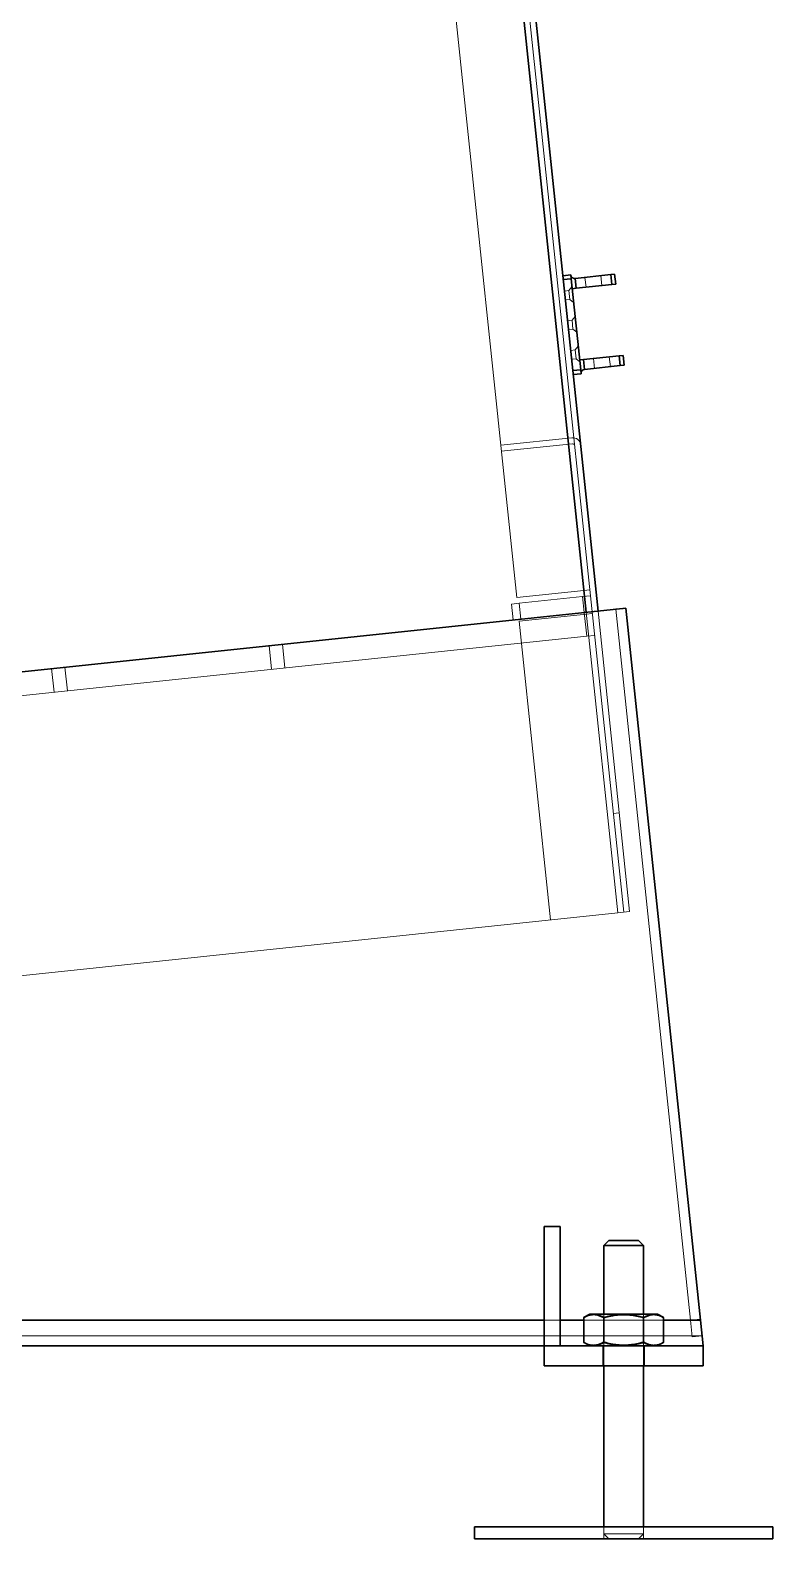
# Model space of a CAD drawing. Header units: millimetres. Extents: x 6115 to 12360, y 7255 to 12668.
# Drawn here: x 9806 to 10180, y 7262 to 8021 of the extents above; entities that cross this region are included whole.
import ezdxf

# ---------------------------------------------------------------- set-up
doc = ezdxf.new("R2010")
doc.units = ezdxf.units.MM
doc.layers.add('外形線', color=7, linetype='Continuous', lineweight=50)

msp = doc.modelspace()

# ---------------------------------------------------------------- linework, layer by layer
at = {"color": 179, "linetype": 'Continuous', "lineweight": 18, "true_color": 0x262659}
for p, q in [((9927.73, 7699.48), (9926.48, 7711.42)), ((9934.5, 7700.19), (9933.24, 7712.13)), ((10139.38, 7363.79), (10138.49, 7372.25)), ((10139.38, 7363.79), (10144.35, 7364.32))]:
    msp.add_line(p, q, dxfattribs=at).dxf.unprotected_set("ltscale", 0)
at = {"color": 179, "linetype": 'Continuous', "lineweight": 35, "true_color": 0x262659}
for p, q in [((10121.88, 7375.32), (10124.69, 7373.69)), ((10124.88, 7361.05), (10124.88, 7373.58)), ((10143.51, 7372.32), (10144.88, 7359.32)), ((10121.88, 7359.32), (10124.69, 7360.94)), ((10144.88, 7359.32), (10144.88, 7349.32)), ((10179.88, 7268.32), (10179.88, 7262.32))]:
    msp.add_line(p, q, dxfattribs=at).dxf.unprotected_set("ltscale", 0)
at = {"color": 179, "linetype": 'Continuous', "lineweight": 18, "true_color": 0x1a1a3e}
msp.add_line((10143.47, 7372.77), (10138.49, 7372.25), dxfattribs=at).dxf.unprotected_set("ltscale", 0)
at = {"color": 179, "linetype": 'Continuous', "lineweight": 35, "true_color": 0x1a1a3e}
msp.add_line((10124.88, 7372.32), (10143.51, 7372.32), dxfattribs=at).dxf.unprotected_set("ltscale", 0)
at = {"color": 179, "linetype": 'Continuous', "lineweight": 35, "true_color": 0x262659}
for points in [[(10124.69, 7373.69), (10124.7, 7373.69), (10124.71, 7373.68), (10124.72, 7373.68), (10124.72, 7373.67), (10124.73, 7373.67), (10124.74, 7373.66), (10124.75, 7373.66), (10124.76, 7373.66), (10124.76, 7373.65), (10124.77, 7373.65), (10124.78, 7373.64), (10124.79, 7373.64), (10124.79, 7373.63), (10124.8, 7373.63), (10124.81, 7373.62), (10124.82, 7373.62), (10124.83, 7373.61), (10124.83, 7373.61), (10124.84, 7373.61), (10124.85, 7373.6), (10124.86, 7373.6), (10124.86, 7373.59), (10124.87, 7373.59), (10124.88, 7373.58)], [(10124.88, 7361.05), (10124.87, 7361.05), (10124.86, 7361.04), (10124.86, 7361.04), (10124.85, 7361.03), (10124.84, 7361.03), (10124.83, 7361.02), (10124.83, 7361.02), (10124.82, 7361.01), (10124.81, 7361.01), (10124.8, 7361), (10124.79, 7361), (10124.79, 7361), (10124.78, 7360.99), (10124.77, 7360.99), (10124.76, 7360.98), (10124.76, 7360.98), (10124.75, 7360.97), (10124.74, 7360.97), (10124.73, 7360.96), (10124.72, 7360.96), (10124.72, 7360.95), (10124.71, 7360.95), (10124.7, 7360.95), (10124.69, 7360.94)]]:
    msp.add_lwpolyline(points, dxfattribs=at).dxf.unprotected_set("ltscale", 0)
at = {"layer": '外形線', "linetype": 'Continuous', "lineweight": 35}
for p, q in [((9804.82, 10403.45), (10086, 7728.18)), ((10091.97, 7728.8), (9810.79, 10404.07)), ((10078.23, 7897.8), (10074.25, 7897.38)), ((10078.23, 7897.8), (10078.44, 7895.81)), ((10098.33, 7897.9), (10080.43, 7896.02)), ((10098.33, 7897.9), (10100.32, 7898.11)), ((10098.33, 7897.9), (10098.85, 7892.93)), ((10100.84, 7893.14), (10100.32, 7898.11)), ((10074.46, 7895.39), (10078.44, 7895.81)), ((10083.24, 7850.06), (10078.44, 7895.81)), ((10078.96, 7890.84), (10080.95, 7891.05)), ((10080.95, 7891.05), (10080.43, 7896.02)), ((10080.95, 7891.05), (10098.85, 7892.93)), ((10100.84, 7893.14), (10098.85, 7892.93)), ((10084.71, 7855.24), (10082.72, 7855.03)), ((10102.61, 7857.12), (10084.71, 7855.24)), ((10085.23, 7850.27), (10084.71, 7855.24)), ((10085.23, 7850.27), (10103.14, 7852.15)), ((10102.61, 7857.12), (10104.6, 7857.33)), ((10102.61, 7857.12), (10103.14, 7852.15)), ((10105.12, 7852.36), (10103.14, 7852.15)), ((10105.12, 7852.36), (10104.6, 7857.33)), ((10083.24, 7850.06), (10079.27, 7849.64)), ((10079.48, 7847.65), (10083.45, 7848.07)), ((10083.24, 7850.06), (10083.45, 7848.07)), ((10105.89, 7730.27), (9037.88, 7617.63)), ((10104.62, 7730.14), (10100.92, 7729.75)), ((10100.92, 7729.75), (10100.92, 7729.75)), ((10143.51, 7372.32), (10105.89, 7730.27)), ((10072.88, 7419.32), (10064.88, 7419.32)), ((10064.88, 7419.32), (10064.88, 7359.32)), ((10072.88, 7359.32), (10072.88, 7419.32)), ((10097.38, 7412.32), (10094.88, 7409.82)), ((10097.38, 7412.32), (10112.38, 7412.32)), ((10112.38, 7412.32), (10114.88, 7409.82)), ((10114.88, 7409.82), (10094.88, 7409.82)), ((10094.88, 7375.32), (10094.88, 7409.82)), ((10114.88, 7375.32), (10114.88, 7409.82)), ((10084.88, 7361.05), (10084.88, 7373.58)), ((10087.88, 7375.32), (10085.06, 7373.69)), ((10121.88, 7375.32), (10087.88, 7375.32)), ((10094.88, 7361.21), (10094.88, 7373.42)), ((10114.88, 7361.21), (10114.88, 7373.42)), ((9037.88, 7372.32), (10064.88, 7372.32)), ((10072.88, 7372.32), (10084.88, 7372.32)), ((10064.88, 7359.32), (9037.88, 7359.32)), ((10064.88, 7349.32), (10064.88, 7359.32)), ((10064.88, 7359.32), (10072.88, 7359.32)), ((10072.88, 7359.32), (10144.88, 7359.32)), ((10087.88, 7359.32), (10085.06, 7360.94)), ((10144.88, 7349.32), (10064.88, 7349.32)), ((10094.88, 7268.32), (10094.88, 7349.32)), ((10114.88, 7268.32), (10114.88, 7349.32)), ((10029.88, 7268.32), (10179.88, 7268.32)), ((10029.88, 7268.32), (10029.88, 7262.32)), ((10179.88, 7262.32), (10029.88, 7262.32))]:
    msp.add_line(p, q, dxfattribs=at).dxf.unprotected_set("ltscale", 0)
at = {"layer": '外形線', "linetype": 'Continuous', "lineweight": 18}
for p, q in [((9807.8, 10403.76), (10104.87, 7577.33)), ((9774.14, 10370.06), (10051.04, 7735.57)), ((10085.4, 7896.54), (10085.92, 7891.57)), ((10093.35, 7897.38), (10093.88, 7892.4)), ((10075.06, 7889.67), (10077.3, 7889.91)), ((10077.3, 7889.91), (10078.85, 7891.83)), ((10077.77, 7885.43), (10077.3, 7889.91)), ((10075.53, 7885.2), (10077.77, 7885.43)), ((10077.77, 7885.43), (10079.69, 7883.88)), ((10076.63, 7874.76), (10078.87, 7874.99)), ((10078.87, 7874.99), (10080.42, 7876.91)), ((10079.34, 7870.52), (10078.87, 7874.99)), ((10077.1, 7870.28), (10079.34, 7870.52)), ((10079.34, 7870.52), (10081.26, 7868.96)), ((10078.2, 7859.84), (10080.43, 7860.07)), ((10080.43, 7860.07), (10081.99, 7862)), ((10080.9, 7855.6), (10080.43, 7860.07)), ((10078.67, 7855.36), (10080.9, 7855.6)), ((10080.9, 7855.6), (10082.83, 7854.04)), ((10089.68, 7855.77), (10090.21, 7850.79)), ((10097.64, 7856.6), (10098.16, 7851.63)), ((10042.99, 7812.15), (10078.79, 7815.91)), ((10079.1, 7812.93), (10043.3, 7809.16)), ((10084.85, 7739.12), (10051.04, 7735.57)), ((10087.83, 7739.44), (10084.85, 7739.12)), ((10052.34, 7732.69), (10048.37, 7732.27)), ((10048.37, 7732.27), (10049.2, 7724.31)), ((10084.17, 7736.03), (10052.34, 7732.69)), ((10053.18, 7724.73), (10052.34, 7732.69)), ((10088.15, 7736.45), (10084.17, 7736.03)), ((10084.17, 7736.03), (10085.01, 7728.08)), ((10100.92, 7729.75), (10138.49, 7372.25)), ((10105.89, 7730.27), (10104.62, 7730.14)), ((10085.01, 7728.08), (9749.66, 7692.83)), ((10052.29, 7723.63), (10086.1, 7727.19)), ((10052.29, 7723.63), (10068.07, 7573.46)), ((10053.18, 7724.73), (10085.01, 7728.08)), ((10085.01, 7728.08), (10088.98, 7728.5)), ((10088.98, 7728.5), (10085.01, 7728.08)), ((10085.01, 7728.08), (10086.26, 7716.14)), ((10086, 7728.18), (10101.89, 7577.01)), ((10086.1, 7727.19), (10089.09, 7727.5)), ((10107.86, 7577.64), (10091.97, 7728.8)), ((9059.91, 7608.27), (10086.26, 7716.14)), ((10086.26, 7716.14), (10090.24, 7716.56)), ((9818.34, 7687.98), (9817.08, 7699.92)), ((9825.1, 7688.69), (9823.84, 7700.63)), ((10102.63, 7627.37), (10099.65, 7627.05)), ((10107.86, 7577.64), (10101.89, 7577.01)), ((10101.89, 7577.01), (9770.71, 7542.21)), ((10094.88, 7373.42), (10094.88, 7375.32)), ((10094.88, 7373.42), (10094.88, 7375.32)), ((10114.88, 7373.42), (10114.88, 7375.32)), ((10114.88, 7373.42), (10114.88, 7375.32)), ((10064.88, 7372.32), (10072.88, 7372.32)), ((10084.88, 7372.32), (10124.88, 7372.32)), ((9037.88, 7364.32), (10144.35, 7364.32)), ((10094.38, 7349.32), (10094.38, 7359.32)), ((10094.88, 7359.32), (10094.88, 7361.21)), ((10094.88, 7349.32), (10094.88, 7361.21)), ((10114.88, 7359.32), (10114.88, 7361.21)), ((10114.88, 7349.32), (10114.88, 7361.21)), ((10115.38, 7349.32), (10115.38, 7359.32)), ((10094.88, 7264.82), (10094.88, 7268.32)), ((10094.88, 7268.32), (10094.88, 7262.32)), ((10114.88, 7264.82), (10114.88, 7268.32)), ((10114.88, 7268.32), (10114.88, 7262.32)), ((10094.88, 7264.82), (10114.88, 7264.82)), ((10097.38, 7262.32), (10094.88, 7264.82)), ((10112.38, 7262.32), (10114.88, 7264.82))]:
    msp.add_line(p, q, dxfattribs=at).dxf.unprotected_set("ltscale", 0)
at = {"layer": '外形線', "linetype": 'Continuous', "lineweight": 35}
for points in [[(10078.23, 7897.8), (10078.24, 7897.69), (10078.26, 7897.58), (10078.29, 7897.46), (10078.33, 7897.36), (10078.37, 7897.25), (10078.41, 7897.14), (10078.47, 7897.04), (10078.53, 7896.94), (10078.6, 7896.84), (10078.67, 7896.74), (10078.75, 7896.65), (10078.84, 7896.56), (10078.93, 7896.47), (10079.04, 7896.39), (10079.15, 7896.32), (10079.27, 7896.25), (10079.39, 7896.19), (10079.52, 7896.13), (10079.66, 7896.09), (10079.81, 7896.05), (10079.96, 7896.02), (10080.11, 7896.01), (10080.27, 7896.01), (10080.43, 7896.02)], [(10083.45, 7848.07), (10083.45, 7848.19), (10083.44, 7848.3), (10083.45, 7848.41), (10083.46, 7848.53), (10083.48, 7848.64), (10083.5, 7848.75), (10083.53, 7848.87), (10083.57, 7848.98), (10083.61, 7849.09), (10083.67, 7849.2), (10083.73, 7849.31), (10083.79, 7849.41), (10083.87, 7849.52), (10083.95, 7849.62), (10084.05, 7849.71), (10084.15, 7849.81), (10084.26, 7849.89), (10084.38, 7849.97), (10084.5, 7850.05), (10084.64, 7850.11), (10084.78, 7850.17), (10084.93, 7850.21), (10085.08, 7850.25), (10085.23, 7850.27)], [(10094.88, 7373.42), (10094.4, 7373.69), (10093.94, 7373.93), (10093.5, 7374.15), (10093.06, 7374.33), (10092.64, 7374.5), (10092.22, 7374.64), (10091.82, 7374.76), (10091.42, 7374.85), (10091.02, 7374.93), (10090.63, 7374.99), (10090.24, 7375.02), (10089.85, 7375.04), (10089.47, 7375.03), (10089.08, 7375.01), (10088.69, 7374.97), (10088.29, 7374.9), (10087.9, 7374.82), (10087.49, 7374.71), (10087.08, 7374.58), (10086.67, 7374.43), (10086.24, 7374.26), (10085.8, 7374.06), (10085.35, 7373.83), (10084.88, 7373.58)], [(10084.88, 7373.58), (10084.89, 7373.59), (10084.89, 7373.59), (10084.9, 7373.6), (10084.91, 7373.6), (10084.92, 7373.61), (10084.93, 7373.61), (10084.93, 7373.61), (10084.94, 7373.62), (10084.95, 7373.62), (10084.96, 7373.63), (10084.96, 7373.63), (10084.97, 7373.64), (10084.98, 7373.64), (10084.99, 7373.65), (10085, 7373.65), (10085, 7373.66), (10085.01, 7373.66), (10085.02, 7373.66), (10085.03, 7373.67), (10085.03, 7373.67), (10085.04, 7373.68), (10085.05, 7373.68), (10085.06, 7373.69), (10085.06, 7373.69)], [(10114.88, 7373.42), (10113.94, 7373.68), (10113.03, 7373.91), (10112.14, 7374.12), (10111.28, 7374.3), (10110.44, 7374.45), (10109.61, 7374.59), (10108.8, 7374.7), (10108.01, 7374.79), (10107.22, 7374.86), (10106.43, 7374.91), (10105.66, 7374.94), (10104.88, 7374.95), (10104.1, 7374.94), (10103.33, 7374.91), (10102.54, 7374.86), (10101.75, 7374.79), (10100.96, 7374.7), (10100.14, 7374.59), (10099.32, 7374.45), (10098.48, 7374.3), (10097.62, 7374.12), (10096.73, 7373.91), (10095.82, 7373.68), (10094.88, 7373.42)], [(10124.88, 7373.58), (10124.41, 7373.83), (10123.96, 7374.06), (10123.52, 7374.26), (10123.09, 7374.43), (10122.68, 7374.58), (10122.27, 7374.71), (10121.86, 7374.82), (10121.46, 7374.9), (10121.07, 7374.97), (10120.68, 7375.01), (10120.29, 7375.03), (10119.91, 7375.04), (10119.52, 7375.02), (10119.13, 7374.99), (10118.74, 7374.93), (10118.34, 7374.85), (10117.94, 7374.76), (10117.53, 7374.64), (10117.12, 7374.5), (10116.7, 7374.33), (10116.26, 7374.15), (10115.82, 7373.93), (10115.36, 7373.69), (10114.88, 7373.42)], [(10084.88, 7361.05), (10085.35, 7360.8), (10085.8, 7360.57), (10086.24, 7360.37), (10086.67, 7360.2), (10087.08, 7360.05), (10087.49, 7359.92), (10087.9, 7359.82), (10088.29, 7359.73), (10088.69, 7359.67), (10089.08, 7359.62), (10089.47, 7359.6), (10089.85, 7359.59), (10090.24, 7359.61), (10090.63, 7359.65), (10091.02, 7359.7), (10091.42, 7359.78), (10091.82, 7359.87), (10092.22, 7359.99), (10092.64, 7360.13), (10093.06, 7360.3), (10093.5, 7360.49), (10093.94, 7360.7), (10094.4, 7360.94), (10094.88, 7361.21)], [(10085.06, 7360.94), (10085.06, 7360.95), (10085.05, 7360.95), (10085.04, 7360.95), (10085.03, 7360.96), (10085.03, 7360.96), (10085.02, 7360.97), (10085.01, 7360.97), (10085, 7360.98), (10085, 7360.98), (10084.99, 7360.99), (10084.98, 7360.99), (10084.97, 7361), (10084.96, 7361), (10084.96, 7361), (10084.95, 7361.01), (10084.94, 7361.01), (10084.93, 7361.02), (10084.93, 7361.02), (10084.92, 7361.03), (10084.91, 7361.03), (10084.9, 7361.04), (10084.89, 7361.04), (10084.89, 7361.05), (10084.88, 7361.05)], [(10094.88, 7361.21), (10095.82, 7360.95), (10096.73, 7360.72), (10097.62, 7360.52), (10098.48, 7360.34), (10099.32, 7360.18), (10100.14, 7360.05), (10100.96, 7359.94), (10101.75, 7359.85), (10102.54, 7359.78), (10103.33, 7359.73), (10104.1, 7359.7), (10104.88, 7359.69), (10105.66, 7359.7), (10106.43, 7359.73), (10107.22, 7359.78), (10108.01, 7359.85), (10108.8, 7359.94), (10109.61, 7360.05), (10110.44, 7360.18), (10111.28, 7360.34), (10112.14, 7360.52), (10113.03, 7360.72), (10113.94, 7360.95), (10114.88, 7361.21)], [(10114.88, 7361.21), (10115.36, 7360.94), (10115.82, 7360.7), (10116.26, 7360.49), (10116.7, 7360.3), (10117.12, 7360.13), (10117.53, 7359.99), (10117.94, 7359.87), (10118.34, 7359.78), (10118.74, 7359.7), (10119.13, 7359.65), (10119.52, 7359.61), (10119.91, 7359.59), (10120.29, 7359.6), (10120.68, 7359.62), (10121.07, 7359.67), (10121.46, 7359.73), (10121.86, 7359.82), (10122.27, 7359.92), (10122.68, 7360.05), (10123.09, 7360.2), (10123.52, 7360.37), (10123.96, 7360.57), (10124.41, 7360.8), (10124.88, 7361.05)]]:
    msp.add_lwpolyline(points, dxfattribs=at).dxf.unprotected_set("ltscale", 0)
at = {"layer": '外形線', "linetype": 'Continuous', "lineweight": 18}
for points in [[(10078.25, 7897.62), (10078.25, 7897.62), (10078.25, 7897.62), (10078.25, 7897.61), (10078.25, 7897.61), (10078.25, 7897.61), (10078.25, 7897.6), (10078.25, 7897.6), (10078.25, 7897.59), (10078.25, 7897.59), (10078.25, 7897.59), (10078.25, 7897.58), (10078.25, 7897.58), (10078.25, 7897.58), (10078.25, 7897.57), (10078.25, 7897.57), (10078.25, 7897.56), (10078.25, 7897.56), (10078.25, 7897.56), (10078.25, 7897.55), (10078.25, 7897.55), (10078.25, 7897.54), (10078.25, 7897.54), (10078.26, 7897.54), (10078.26, 7897.53)], [(10083.43, 7848.34), (10083.43, 7848.34), (10083.43, 7848.33), (10083.43, 7848.33), (10083.43, 7848.32), (10083.43, 7848.32), (10083.43, 7848.32), (10083.43, 7848.31), (10083.43, 7848.31), (10083.43, 7848.3), (10083.43, 7848.3), (10083.43, 7848.3), (10083.43, 7848.29), (10083.43, 7848.29), (10083.43, 7848.28), (10083.43, 7848.28), (10083.44, 7848.28), (10083.44, 7848.27), (10083.44, 7848.27), (10083.44, 7848.27), (10083.44, 7848.26), (10083.44, 7848.26), (10083.44, 7848.26), (10083.44, 7848.25), (10083.44, 7848.25)], [(10085.06, 7373.69), (10085.53, 7373.95), (10085.98, 7374.18), (10086.41, 7374.39), (10086.84, 7374.57), (10087.25, 7374.72), (10087.66, 7374.86), (10088.06, 7374.97), (10088.45, 7375.06), (10088.84, 7375.13), (10089.22, 7375.18), (10089.6, 7375.21), (10089.98, 7375.22), (10090.36, 7375.22), (10090.74, 7375.19), (10091.13, 7375.14), (10091.51, 7375.07), (10091.9, 7374.99), (10092.3, 7374.88), (10092.7, 7374.75), (10093.12, 7374.6), (10093.54, 7374.42), (10093.97, 7374.22), (10094.42, 7374), (10094.88, 7373.74)], [(10094.88, 7373.74), (10095.31, 7373.87), (10095.74, 7373.99), (10096.17, 7374.1), (10096.6, 7374.21), (10097.02, 7374.32), (10097.44, 7374.42), (10097.85, 7374.51), (10098.27, 7374.6), (10098.68, 7374.68), (10099.09, 7374.76), (10099.5, 7374.84), (10099.91, 7374.91), (10100.32, 7374.97), (10100.73, 7375.03), (10101.14, 7375.08), (10101.55, 7375.13), (10101.96, 7375.17), (10102.37, 7375.21), (10102.78, 7375.24), (10103.2, 7375.27), (10103.61, 7375.29), (10104.03, 7375.3), (10104.45, 7375.31), (10104.88, 7375.32)], [(10104.88, 7375.32), (10105.31, 7375.31), (10105.73, 7375.3), (10106.15, 7375.29), (10106.56, 7375.27), (10106.98, 7375.24), (10107.39, 7375.21), (10107.8, 7375.17), (10108.21, 7375.13), (10108.62, 7375.08), (10109.03, 7375.03), (10109.44, 7374.97), (10109.85, 7374.91), (10110.26, 7374.84), (10110.67, 7374.76), (10111.08, 7374.68), (10111.49, 7374.6), (10111.91, 7374.51), (10112.32, 7374.42), (10112.74, 7374.32), (10113.16, 7374.21), (10113.59, 7374.1), (10114.01, 7373.99), (10114.45, 7373.87), (10114.88, 7373.74)], [(10114.88, 7373.74), (10115.34, 7374), (10115.79, 7374.22), (10116.22, 7374.42), (10116.64, 7374.6), (10117.05, 7374.75), (10117.46, 7374.88), (10117.86, 7374.99), (10118.25, 7375.07), (10118.63, 7375.14), (10119.02, 7375.19), (10119.4, 7375.22), (10119.78, 7375.22), (10120.16, 7375.21), (10120.54, 7375.18), (10120.92, 7375.13), (10121.31, 7375.06), (10121.7, 7374.97), (10122.1, 7374.86), (10122.51, 7374.72), (10122.92, 7374.57), (10123.34, 7374.39), (10123.78, 7374.18), (10124.23, 7373.95), (10124.69, 7373.69)], [(10094.88, 7360.89), (10094.42, 7360.64), (10093.97, 7360.41), (10093.54, 7360.21), (10093.12, 7360.03), (10092.7, 7359.88), (10092.3, 7359.75), (10091.9, 7359.65), (10091.51, 7359.56), (10091.13, 7359.49), (10090.74, 7359.44), (10090.36, 7359.42), (10089.98, 7359.41), (10089.6, 7359.42), (10089.22, 7359.45), (10088.84, 7359.5), (10088.45, 7359.57), (10088.06, 7359.66), (10087.66, 7359.78), (10087.25, 7359.91), (10086.84, 7360.07), (10086.41, 7360.25), (10085.98, 7360.45), (10085.53, 7360.68), (10085.06, 7360.94)], [(10104.88, 7359.32), (10104.45, 7359.32), (10104.03, 7359.33), (10103.61, 7359.34), (10103.2, 7359.36), (10102.78, 7359.39), (10102.37, 7359.42), (10101.96, 7359.46), (10101.55, 7359.5), (10101.14, 7359.55), (10100.73, 7359.6), (10100.32, 7359.66), (10099.91, 7359.73), (10099.5, 7359.8), (10099.09, 7359.87), (10098.68, 7359.95), (10098.27, 7360.03), (10097.85, 7360.12), (10097.44, 7360.22), (10097.02, 7360.32), (10096.6, 7360.42), (10096.17, 7360.53), (10095.74, 7360.64), (10095.31, 7360.76), (10094.88, 7360.89)], [(10114.88, 7360.89), (10114.45, 7360.76), (10114.01, 7360.64), (10113.59, 7360.53), (10113.16, 7360.42), (10112.74, 7360.32), (10112.32, 7360.22), (10111.91, 7360.12), (10111.49, 7360.03), (10111.08, 7359.95), (10110.67, 7359.87), (10110.26, 7359.8), (10109.85, 7359.73), (10109.44, 7359.66), (10109.03, 7359.6), (10108.62, 7359.55), (10108.21, 7359.5), (10107.8, 7359.46), (10107.39, 7359.42), (10106.98, 7359.39), (10106.56, 7359.36), (10106.15, 7359.34), (10105.73, 7359.33), (10105.31, 7359.32), (10104.88, 7359.32)], [(10124.69, 7360.94), (10124.23, 7360.68), (10123.78, 7360.45), (10123.34, 7360.25), (10122.92, 7360.07), (10122.51, 7359.91), (10122.1, 7359.78), (10121.7, 7359.66), (10121.31, 7359.57), (10120.92, 7359.5), (10120.54, 7359.45), (10120.16, 7359.42), (10119.78, 7359.41), (10119.4, 7359.42), (10119.02, 7359.44), (10118.63, 7359.49), (10118.25, 7359.56), (10117.86, 7359.65), (10117.46, 7359.75), (10117.05, 7359.88), (10116.64, 7360.03), (10116.22, 7360.21), (10115.79, 7360.41), (10115.34, 7360.64), (10114.88, 7360.89)]]:
    msp.add_lwpolyline(points, dxfattribs=at).dxf.unprotected_set("ltscale", 0)
for radius in [4, 1]:
    msp.add_arc((10079.21, 7811.93), radius, 6, 96, dxfattribs=at).dxf.unprotected_set("ltscale", 0)

doc.saveas('drawing.dxf')
